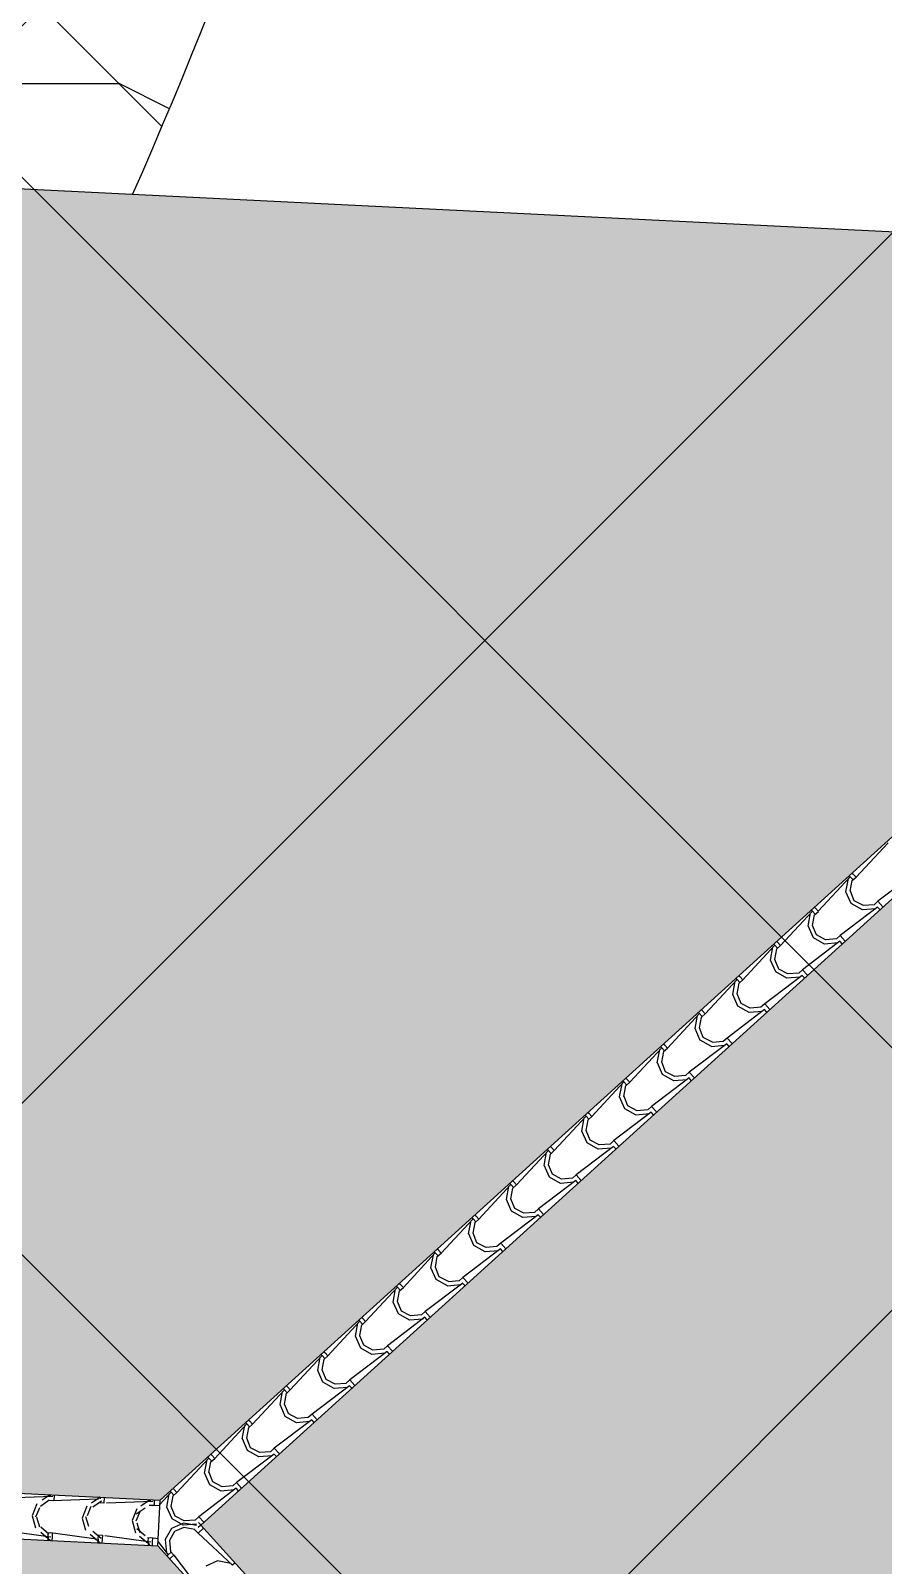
# Model space of a CAD drawing. Header units: millimetres. Extents: x 648844 to 649530, y 1246379 to 1246752.
# Drawn here: x 649239.57 to 649242.37, y 1246521.76 to 1246526.79 of the extents above; entities that cross this region are included whole.
import ezdxf

# ---------------------------------------------------------------- set-up
doc = ezdxf.new("R2010")
doc.units = ezdxf.units.MM
doc.header["$LTSCALE"] = 20
doc.header["$MEASUREMENT"] = 0
doc.layers.get('0').update_dxf_attribs({"linetype": 'CONTINUOUS'})
doc.layers.add('acera', color=8, linetype='CONTINUOUS')
doc.layers.add('TECHO', color=30, linetype='CONTINUOUS')
pattern_1 = [(0, (2687.656187323621, -252.1344165771734), (7, 7), [2.1, -2.45, 0.35, -2.1]), (0, (2690.456187323667, -250.7344165772665), (7, 7), [0.35, -1.75, 1.4, -3.5]), (0, (2691.506187323597, -250.3844165771734), (7, 7), [0.35, -6.649999999999999]), (0, (2688.35618732369, -250.0344165770803), (7, 7), [1.4, -5.600000000000001]), (0, (2687.656187323621, -249.3344165771268), (7, 7), [0.7000000000000001, -6.3]), (0, (2692.556187323644, -248.6344165771734), (7, 7), [0.7000000000000001, -0.35, 0.35, -5.600000000000001]), (0, (2689.756187323597, -248.2844165770803), (7, 7), [1.05, -5.95]), (0, (2688.006187323597, -247.5844165771268), (7, 7), [0.7000000000000001, -6.3]), (0, (2690.806187323644, -246.8844165771734), (7, 7), [0.35, -2.1, 1.05, -3.5]), (0, (2689.406187323621, -246.5344165770803), (7, 7), [0.7000000000000001, -6.3]), (0, (2691.85618732369, -246.18441657722), (7, 7), [0.7000000000000001, -6.3]), (0, (2690.456187323667, -245.8344165771268), (7, 7), [0.7000000000000001, -6.3]), (0, (2693.256187323597, -245.4844165772665), (7, 7), [0.7000000000000001, -6.3]), (90, (2687.306187323644, -252.1344165771734), (-6.999999999999999, 7), [1.4, -0.35, 0.7000000000000001, -2.8, 1.4, -0.35]), (90, (2687.656187323621, -247.5844165771268), (-6.999999999999999, 7), [0.35, -6.649999999999999]), (90, (2688.706187323667, -249.68441657722), (-6.999999999999999, 7), [0.7000000000000001, -1.4, 0.35, -4.55]), (90, (2689.056187323644, -248.6344165771734), (-6.999999999999999, 7), [0.7000000000000001, -1.4, 1.05, -3.850000000000001]), (90, (2690.10618732369, -250.3844165771734), (-6.999999999999999, 7), [0.35, -3.5, 0.7000000000000001, -0.35, 0.7000000000000001, -1.4]), (90, (2690.456187323667, -251.0844165771268), (-6.999999999999999, 7), [0.35, -6.649999999999999]), (90, (2691.156187323621, -248.9844165772665), (-6.999999999999999, 7), [0.35, -0.35, 1.05, -5.25]), (90, (2691.506187323597, -250.0344165770803), (-6.999999999999999, 7), [0.7000000000000001, -2.8, 0.35, -0.35, 0.35, -2.45]), (90, (2692.206187323667, -251.7844165770803), (-6.999999999999999, 7), [1.05, -5.95]), (90, (2692.906187323621, -246.5344165770803), (-6.999999999999999, 7), [0.35, -0.35, 0.35, -5.95]), (90, (2693.256187323597, -248.2844165770803), (-6.999999999999999, 7), [1.05, -5.95]), (90, (2694.131187323597, -248.80941657722), (-6.999999999999999, 7), [0.35, -6.649999999999999]), (45, (2689.756187323597, -252.1344165771734), (7.771561172376096e-16, 7.000000000133173), [0.4949700000000001, -9.4045249368]), (45, (2689.056187323644, -245.4844165772665), (7.771561172376096e-16, 7.000000000133173), [0.4949700000000001, -1.48491, 1.48491, -6.434704936799999]), (45, (2689.756187323597, -246.5344165770803), (7.771561172376096e-16, 7.000000000133173), [0.9899400000000002, -2.4748738, 0.4949700000000001, -5.9397111368]), (45, (2691.156187323621, -246.8844165771734), (7.771561172376096e-16, 7.000000000133173), [0.9899400000000002, -3.464825, 0.4949700000000001, -4.9497599368]), (45, (2688.35618732369, -250.0344165770803), (7.771561172376096e-16, 7.000000000133173), [0.4949700000000001, -9.4045249368]), (45, (2690.10618732369, -250.0344165770803), (7.771561172376096e-16, 7.000000000133173), [1.484924, -8.414570936799999]), (45, (2691.506187323597, -249.3344165771268), (7.771561172376096e-16, 7.000000000133173), [0.4949700000000001, -2.969848, 0.4949700000000001, -5.9397069368]), (45, (2692.556187323644, -248.6344165771734), (7.771561172376096e-16, 7.000000000133173), [0.9899400000000002, -8.9095549368]), (45, (2693.956187323667, -248.6344165771734), (7.771561172376096e-16, 7.000000000133173), [0.9899400000000002, -8.9095549368]), (45, (2693.956187323667, -250.7344165772665), (7.771561172376096e-16, 7.000000000133173), [0.4949700000000001, -9.4045249368]), (45, (2693.256187323597, -247.2344165772665), (7.771561172376096e-16, 7.000000000133173), [0.4949700000000001, -9.4045249368]), (45, (2692.556187323644, -246.18441657722), (7.771561172376096e-16, 7.000000000133173), [0.4949700000000001, -9.4045249368]), (45, (2693.956187323667, -245.4844165772665), (7.771561172376096e-16, 7.000000000133173), [0.4949700000000001, -9.4045249368]), (45, (2687.306187323644, -245.4844165772665), (7.771561172376096e-16, 7.000000000133173), [0.4949700000000001, -9.4045249368]), (45, (2690.806187323644, -248.2844165770803), (7.771561172376096e-16, 7.000000000133173), [0.4949700000000001, -9.4045249368]), (45, (2691.506187323597, -245.4844165772665), (7.771561172376096e-16, 7.000000000133173), [0.4949700000000001, -3.464825, 0.4949700000000001, -5.444729936799999]), (45, (2688.35618732369, -249.3344165771268), (7.771561172376096e-16, 7.000000000133173), [0.9899400000000002, -8.9095549368]), (45, (2688.35618732369, -247.5844165771268), (7.771561172376096e-16, 7.000000000133173), [1.48491, -8.414584936799999]), (135, (2687.656187323621, -249.3344165771268), (-7.000000000133173, 7.771561172376096e-16), [0.74249, -9.1570049368]), (135, (2691.506187323597, -249.68441657722), (-7.000000000133173, 7.771561172376096e-16), [0.4949700000000001, -9.4045249368]), (135, (2693.60618732369, -248.6344165771734), (-7.000000000133173, 7.771561172376096e-16), [0.4949700000000001, -9.4045249368]), (135, (2691.156187323621, -247.2344165772665), (-7.000000000133173, 7.771561172376096e-16), [0.4949700000000001, -9.4045249368]), (135, (2691.506187323597, -246.18441657722), (-7.000000000133173, 7.771561172376096e-16), [0.4949700000000001, -9.4045249368]), (135, (2690.456187323667, -245.8344165771268), (-7.000000000133173, 7.771561172376096e-16), [0.4949700000000001, -9.4045249368]), (135, (2691.85618732369, -246.18441657722), (-7.000000000133173, 7.771561172376096e-16), [0.4949700000000001, -9.4045249368]), (135, (2687.656187323621, -250.3844165771734), (-7.000000000133173, 7.771561172376096e-16), [0.4949700000000001, -9.4045249368]), (135, (2689.056187323644, -247.93441657722), (-7.000000000133173, 7.771561172376096e-16), [0.4949700000000001, -9.4045249368]), (135, (2689.056187323644, -250.0344165770803), (-7.000000000133173, 7.771561172376096e-16), [0.9899400000000002, -8.9095549368]), (135, (2690.456187323667, -250.7344165772665), (-7.000000000133173, 7.771561172376096e-16), [0.9899400000000002, -8.9095549368]), (135, (2693.256187323597, -246.8844165771734), (-7.000000000133173, 7.771561172376096e-16), [0.9899400000000002, -8.9095549368]), (135, (2691.156187323621, -248.6344165771734), (-7.000000000133173, 7.771561172376096e-16), [0.4949700000000001, -9.4045249368]), (135, (2692.206187323667, -250.7344165772665), (-7.000000000133173, 7.771561172376096e-16), [0.9899400000000002, -5.939696000000001, 0.4949700000000001, -2.4748889368]), (135, (2688.006187323597, -247.5844165771268), (-7.000000000133173, 7.771561172376096e-16), [0.9899400000000002, -1.9798989, 0.9899400000000002, -5.9397160368]), (135, (2687.306187323644, -251.43441657722), (-7.000000000133173, 7.771561172376096e-16), [0.9898, -2.4752, 0.9898, -2.4752, 0.4949, -2.4745949368]), (26.56505118, (2689.756187323597, -250.0344165770803), (7.000000000000657, 3.569913253897994e-10), [1.5652, -0.7826, 0.7826, -12.522075839]), (26.56505118, (2690.806187323644, -245.8344165771268), (7.000000000000657, 3.569913253897994e-10), [1.5652, -14.087275839]), (26.56505118, (2690.806187323644, -250.7344165772665), (7.000000000000657, 3.569913253897994e-10), [0.7826, -14.869875839]), (26.56505118, (2687.656187323621, -250.3844165771734), (7.000000000000657, 3.569913253897994e-10), [0.7826, -14.869875839]), (26.56505118, (2689.056187323644, -248.6344165771734), (7.000000000000657, 3.569913253897994e-10), [0.7826, -14.869875839]), (26.56505118, (2687.656187323621, -247.93441657722), (7.000000000000657, 3.569913253897994e-10), [0.7826, -14.869875839]), (63.43494882, (2688.706187323667, -247.2344165772665), (3.569905482336821e-10, 7.000000000000657), [0.7825999999999981, -14.86987583899997]), (63.43494882, (2691.156187323621, -247.2344165772665), (3.569905482336821e-10, 7.000000000000657), [0.7825999999999981, -14.86987583899997]), (63.43494882, (2691.85618732369, -252.1344165771734), (3.569905482336821e-10, 7.000000000000657), [0.7825999999999981, -14.86987583899997]), (63.43494882, (2687.306187323644, -248.2844165770803), (3.569905482336821e-10, 7.000000000000657), [0.7825999999999981, -14.86987583899997]), (63.43494882, (2690.10618732369, -251.7844165770803), (3.569905482336821e-10, 7.000000000000657), [0.7825999999999981, -5.478199999999984, 0.7825999999999981, -8.60907583899997]), (116.56505118, (2689.056187323644, -245.8344165771268), (-3.569913253897994e-10, 7.000000000000657), [0.7826, -14.869875839]), (116.56505118, (2693.256187323597, -247.2344165772665), (-3.569913253897994e-10, 7.000000000000657), [0.7826, -14.869875839]), (116.56505118, (2690.10618732369, -245.8344165771268), (-3.569913253897994e-10, 7.000000000000657), [0.7826, -14.869875839]), (116.56505118, (2687.306187323644, -249.68441657722), (-3.569913253897994e-10, 7.000000000000657), [0.7826, -14.869875839]), (153.43494882, (2692.556187323644, -250.7344165772665), (-7.000000000000657, 3.569928797020339e-10), [0.7826, -14.869875839]), (153.43494882, (2693.956187323667, -248.9844165772665), (-7.000000000000657, 3.569928797020339e-10), [0.7826, -14.869875839]), (153.43494882, (2689.756187323597, -248.2844165770803), (-7.000000000000657, 3.569928797020339e-10), [0.7826, -14.869875839]), (153.43494882, (2690.806187323644, -246.8844165771734), (-7.000000000000657, 3.569928797020339e-10), [0.7826, -14.869875839]), (153.43494882, (2693.256187323597, -245.4844165772665), (-7.000000000000657, 3.569928797020339e-10), [0.7826, -14.869875839]), (153.43494882, (2688.35618732369, -252.1344165771734), (-7.000000000000657, 3.569928797020339e-10), [1.1739, -14.478575839])]

# ---------------------------------------------------------------- blocks, each defined once
blk = doc.blocks.new('TEJA45')
at = {"layer": 'TECHO'}
for p, q in [((-4.327111233058744, 0.1029747646333448), (-4.227858781713046, 0.2211322742648854)), ((-4.381066017177957, 0.06124925080029442), (-4.346016502185769, 0.1029748036619225)), ((-4.345967911116098, 0.1029639868798995), (-4.349534970707083, 0.106531046470888)), ((-4.345967911116134, 0.1029639868798853), (-4.336515307665231, 0.09351138342898224)), ((-4.336515307665202, 0.1124165903308096), (-4.340082367256187, 0.1159836499217981)), ((-4.338878458527866, 0.0911482325662547), (-4.327062704214235, 0.1029639868798817)), ((-4.327062704214299, 0.1029639868798995), (-4.336515307665202, 0.1124165903308025)), ((-4.13327219073485, 0.1265879860060402), (-4.251429700366394, 0.02733553466034166)), ((-4.182936806183349, 0.1147842169048019), (-4.220747172070595, 0.1336894401221898)), ((-4.139300345048383, 0.1205481043372068), (-4.183018701301101, 0.1146401808468838)), ((-4.12531141039284, 0.1186225724291852), (-4.133284333470812, 0.1265954955071535)), ((-4.381066017177965, 0.07500000000003837), (-4.381066017177972, -0.07499999999996376)), ((-4.35797142862927, 0.05318179792661226), (-4.352063505138943, 0.09690015417932685)), ((-4.338878731607451, 0.01549407817028481), (-4.357783954824839, 0.05330444405753099)), ((-4.343591862625289, 0.05589942889270816), (-4.338865595362911, 0.09134663816945832)), ((-4.329234331117675, 0.02516122966800793), (-4.343413244840434, 0.05588226657021522)), ((-4.30109453743124, -0.003373312973963039), (-4.338904903318486, 0.01553191024342482)), ((-4.30109453743124, 0.003373312974005671), (-4.338904903318486, -0.01553191024338219)), ((-4.298542692691456, 0.01097030757607342), (-4.329263729593663, 0.02514922129883246)), ((-4.257458721482493, -0.002389528778763861), (-4.301177077735211, 0.003518394711559125)), ((-4.257458721483125, 0.002389528780526007), (-4.301177077735844, -0.003518394709796979)), ((-4.263118359186514, 0.01554392932484205), (-4.29856556846326, 0.01081766206246826)), ((-4.251441876607267, 0.02734315927274977), (-4.263257630920897, 0.01552740495912275)), ((-4.234016350078214, 0.009917632743814409), (-4.251441876607089, 0.02734315927269293)), ((-4.243468953529117, 0.0004650292929184729), (-4.251441876607082, 0.008437952370883295)), ((-4.338878731607565, -0.01549407817016046), (-4.357783954824953, -0.05330444405740664)), ((-4.329234331119117, -0.0251612296676953), (-4.343413244841877, -0.05588226656990258)), ((-4.298542692692415, -0.01097030757503248), (-4.329263729594622, -0.02514922129779151)), ((-4.26311835918694, -0.01554392932355597), (-4.298565568463687, -0.01081766206118218)), ((-4.251441876607259, -0.0273431592726503), (-4.26325763092089, -0.01552740495902327)), ((-4.243468953529124, -0.0004650292928261024), (-4.251441876607103, -0.008437952370801582)), ((-4.234016350078228, -0.009917632743729143), (-4.251441876607103, -0.02734315927260411)), ((-4.133272190734765, -0.1265879860058945), (-4.251429700366309, -0.027335534660196)), ((-4.381066017177957, -0.06124925080087706), (-4.346016502186039, -0.102974803662196)), ((-4.35797142863111, -0.05318179792779887), (-4.352063505140784, -0.09690015418051345)), ((-4.345967911116119, -0.1029639868798107), (-4.336515307665216, -0.09351138342890764)), ((-4.343591862623768, -0.05589942889180222), (-4.338865595361391, -0.09134663816855237)), ((-4.338878458527873, -0.09114823256618365), (-4.327062704214242, -0.1029639868798107)), ((-4.345967911116119, -0.1029639868798178), (-4.349534970707111, -0.1065310464708098)), ((-4.336515307665216, -0.1124165903307208), (-4.340082367256201, -0.1159836499217093)), ((-4.327062704214313, -0.1029639868798071), (-4.336515307665216, -0.1124165903307102)), ((-4.327111233059028, -0.1029747646336112), (-4.22785878171333, -0.2211322742651518)), ((-4.220721201728821, -0.133651809418069), (-4.239626424946209, -0.1714621753053152)), ((-4.211077922348551, -0.1433176928592701), (-4.22525683607131, -0.1740387297614774)), ((-4.182936806183335, -0.1147842169047451), (-4.220747172070581, -0.1336894401221329)), ((-4.18038622950089, -0.1291267163455458), (-4.211107266403097, -0.1433056300683049)), ((-4.139300345048618, -0.1205481043353416), (-4.183018701301336, -0.1146401808450186)), ((-4.144961878097952, -0.1337013799378433), (-4.180409087374699, -0.1289751126754695)), ((-4.133284333470982, -0.1455007024089205), (-4.145100087784613, -0.1336849480952935)), ((-4.125311410392847, -0.1186225724290999), (-4.133284333470819, -0.1265954955070754)), ((-4.115858806941951, -0.1280751758799994), (-4.133284333470826, -0.1455007024088779)), ((-4.015114720131677, -0.2447457064787315), (-4.133272229763222, -0.145493255133033)), ((-4.239812853075087, -0.1713401743580043), (-4.23390492958476, -0.2150585306107189)), ((-4.225434412009413, -0.1740559099816323), (-4.220708144747036, -0.2095031192583825)), ((-4.227810367979835, -0.2211215300160916), (-4.231377427570827, -0.22468858960708)), ((-4.227810367979849, -0.2211215300160809), (-4.218357764528946, -0.2116689265651779)), ((-4.218357764528939, -0.2305741334669946), (-4.221924824119924, -0.2341411930579831)), ((-4.220720915391595, -0.2093057757024575), (-4.208905161077965, -0.2211215300160845)), ((-4.208905161078043, -0.2211215300160916), (-4.218357764528946, -0.2305741334669946)), ((-4.208953512586156, -0.2211322352367517), (-4.109701061240457, -0.3392897448682923)), ((-4.064779074935444, -0.2329417467835064), (-4.10258944082269, -0.2518469700008943)), ((-4.062229766308533, -0.2472831251156791), (-4.092950803210741, -0.2614620388384381)), ((-4.021141968615652, -0.2387066798917949), (-4.06486032486837, -0.232798756401472)), ((-4.026805397007173, -0.2518588305523757), (-4.06225260628392, -0.2471325632900019)), ((-4.007153867256584, -0.2367801155653737), (-4.015126790334556, -0.2447530386433456)), ((-3.997701263805688, -0.2462327190162696), (-4.015126790334563, -0.2636582455451446)), ((-4.121654277518559, -0.2894985507918193), (-4.115746354028232, -0.3332169070445339)), ((-4.102563671850049, -0.2518095406659526), (-4.121468895067437, -0.2896199065531988)), ((-4.107276961395293, -0.2922123910696612), (-4.102550694132916, -0.3276596003464114)), ((-4.092921513577991, -0.2614741560508413), (-4.10710042730075, -0.2921951929530486)), ((-4.015126790334705, -0.2636582455451908), (-4.026942544648335, -0.2518424912315638)), ((-3.896957249528668, -0.3629034269514939), (-4.015114759160213, -0.2636509756057954)), ((-4.109652824843572, -0.3392790731523618), (-4.113219884434571, -0.3428461327433574)), ((-4.109652824843586, -0.3392790731523547), (-4.100200221392683, -0.3298264697014517)), ((-4.100200221392676, -0.3487316766032613), (-4.103767280983661, -0.3522987361942498)), ((-4.102563372255318, -0.3274633188387313), (-4.090747617941688, -0.3392790731523583)), ((-4.090747617941773, -0.3392790731523512), (-4.100200221392676, -0.3487316766032542)), ((-4.09079579211361, -0.3392897058395334), (-3.991543340767912, -0.457447215471074)), ((-3.946621343687561, -0.3510992766622749), (-3.984431709574807, -0.3700044998796628)), ((-3.902983592182693, -0.3568652554482519), (-3.946701948435411, -0.3509573319579289)), ((-3.984406141971292, -0.3699672719138363), (-4.003311365188679, -0.4077776378010824)), ((-3.974765104807034, -0.3796306192415919), (-3.988944018529793, -0.4103516561437992)), ((-3.94407330311784, -0.3654395338865797), (-3.974794340020047, -0.3796184476093387)), ((-3.908648915918178, -0.3700162811666665), (-3.944096125194925, -0.3652900139042927)), ((-3.896969247198427, -0.381815788681461), (-3.908785001512058, -0.370000034367834)), ((-3.888996324120313, -0.354937658701644), (-3.896969247198278, -0.3629105817796088)), ((-3.87954372066941, -0.3643902621525434), (-3.896969247198278, -0.3818157886814149)), ((-3.778799778925574, -0.4810611474243274), (-3.896957288557118, -0.3818086960786289)), ((-4.003495701961803, -0.4076569272274284), (-3.997587778471477, -0.451375283480143)), ((-3.991495281707302, -0.457436616288625), (-3.982042678256398, -0.4479840128377219)), ((-3.989119510780938, -0.4103688721594914), (-3.984393243518561, -0.4458160814362415)), ((-3.984405829119041, -0.4456208619750051), (-3.97259007480541, -0.4574366162886321)), ((-3.991495281707294, -0.457436616288625), (-3.995062341298279, -0.4610036758796134)), ((-3.982042678256391, -0.4668892197395316), (-3.985609737847383, -0.47045627933052)), ((-3.972590074805495, -0.457436616288625), (-3.982042678256398, -0.466889219739528)), ((-3.972638071640603, -0.4574471764428409), (-3.873385620294904, -0.5756046860743815)), ((-3.866248612092527, -0.4881250031617235), (-3.885153835309914, -0.5259353690489696)), ((-3.856608696036851, -0.4977870824339909), (-3.87078760975961, -0.5285081193361982)), ((-3.828463612439656, -0.4692568065410221), (-3.866273978326902, -0.4881620297584099)), ((-3.825916839927132, -0.4835959426574767), (-3.856637876829339, -0.4977748563802358)), ((-3.784825215747915, -0.4750238310049539), (-3.828543572000633, -0.4691159075146309)), ((-3.790492434830099, -0.4881737317808401), (-3.825939644106846, -0.4834474645184663)), ((-3.77881170406215, -0.4999733318177313), (-3.790627458375781, -0.4881575775041043)), ((-3.770838780984029, -0.4730952018379142), (-3.778811704062008, -0.4810681249158897)), ((-3.761386177533133, -0.4825478052888172), (-3.778811704062015, -0.4999733318176993)), ((-3.660642308322466, -0.5992188678971608), (-3.77879981795401, -0.4999664165514623)), ((-3.885337126405283, -0.5258153036612399), (-3.879429202914956, -0.5695336599139544)), ((-3.870962060166704, -0.5285253532484191), (-3.866235792904327, -0.5639725625251693)), ((-3.873337738571024, -0.5755941594249059), (-3.876904798162016, -0.5791612190158979)), ((-3.873337738571038, -0.5755941594248988), (-3.863885135120135, -0.5661415559739957)), ((-3.863885135120128, -0.585046762875816), (-3.86745219471112, -0.5886138224668045)), ((-3.866248285982763, -0.5637784051112789), (-3.854432531669133, -0.5755941594249059)), ((-3.854432531669225, -0.575594159424913), (-3.863885135120128, -0.585046762875816)), ((-3.854480351167879, -0.5756046470457967), (-3.755227899822181, -0.6937621566773373)), ((-3.710305881191751, -0.5874143364197764), (-3.748116247078997, -0.6063195596371642)), ((-3.707760376734775, -0.60175235142761), (-3.738481413636983, -0.615931265150369)), ((-3.666666839314047, -0.5931824065615281), (-3.710385195566765, -0.5872744830712051)), ((-3.672335953740216, -0.6063311823952517), (-3.707783163016963, -0.601604915132878)), ((-3.652681237847766, -0.591252744974188), (-3.660654160925738, -0.5992256680521599)), ((-3.64322863439687, -0.6007053484250875), (-3.660654160925738, -0.6181308749539589)), ((-3.76717855084901, -0.643973680093243), (-3.761270627358684, -0.6876920363459575)), ((-3.748091082213755, -0.6062827344096036), (-3.766996305431142, -0.6440931002968497)), ((-3.75280460955247, -0.6466818343373433), (-3.748078342290093, -0.6821290436140934)), ((-3.738452287266668, -0.6159435456263971), (-3.752631200989427, -0.6466645825286044)), ((-3.660654160925873, -0.6181308749540015), (-3.672469915239503, -0.6063151206403745)), ((-3.542484837719407, -0.7173765883699588), (-3.660642347350951, -0.6181241370242603)), ((-3.755180195434754, -0.6937517025611761), (-3.758747255025746, -0.6973187621521681)), ((-3.755180195434768, -0.693751702561169), (-3.745727591983865, -0.684299099110266)), ((-3.745727591983851, -0.7032043060120756), (-3.749294651574843, -0.7067713656030641)), ((-3.748090742846486, -0.6819359482475527), (-3.736274988532855, -0.6937517025611797)), ((-3.736274988532955, -0.693751702561169), (-3.745727591983858, -0.7032043060120721)), ((-3.736322630694985, -0.6937621176489728), (-3.637070179349287, -0.8119196272805134)), ((-3.629933552335011, -0.7244404656575156), (-3.648838775552399, -0.7622508315447618)), ((-3.620295878495718, -0.7341000088171477), (-3.634474792218477, -0.7648210457193549)), ((-3.592148149943888, -0.705571866298552), (-3.629958515831134, -0.7244770895159398)), ((-3.589603913543264, -0.7199087601981269), (-3.620324950445472, -0.7340876739208859)), ((-3.548508462881067, -0.7113409821179886), (-3.592226819133785, -0.7054330586276656)), ((-3.554179472650326, -0.7244886330096598), (-3.589626681927072, -0.719762365747286)), ((-3.542496617789595, -0.7362884180902718), (-3.554312372103226, -0.7244726637766448)), ((-3.534523694711496, -0.7094102881104618), (-3.54249661778946, -0.7173832111884266)), ((-3.525071091260592, -0.7188628915613613), (-3.542496617789467, -0.7362884180902363)), ((-3.424327367116369, -0.8355343088427567), (-3.542484876747913, -0.7362818574970582)), ((-3.649019975292497, -0.7621320565270508), (-3.64311205180217, -0.8058504127797654)), ((-3.637022652298491, -0.8119092456974428), (-3.627570048847588, -0.8024566422465398)), ((-3.634647158938243, -0.764838315426271), (-3.629920891675866, -0.8002855247030212)), ((-3.629933199710209, -0.8000934913838265), (-3.618117445396578, -0.8119092456974535)), ((-3.637022652298477, -0.8119092456974428), (-3.640589711889469, -0.8154763052884348)), ((-3.627570048847581, -0.821361849148353), (-3.631137108438573, -0.8249289087393414)), ((-3.618117445396678, -0.8119092456974499), (-3.627570048847581, -0.821361849148353)), ((-3.618164910222042, -0.8119195882522163), (-3.518912458876343, -0.9300770978837569)), ((-3.51177602245626, -0.8425981969054241), (-3.530681245673648, -0.8804085627926703)), ((-3.502139469724781, -0.8522564720078947), (-3.51631838344754, -0.882977508910102)), ((-3.473990418696012, -0.8237293961773169), (-3.511800784583258, -0.8426346193947047)), ((-3.471447450351725, -0.8380651689686403), (-3.502168487253932, -0.8522440826913993)), ((-3.430350086447213, -0.8294995576745663), (-3.474068442699931, -0.8235916341842433)), ((-3.436022991562247, -0.8426460836238334), (-3.471470200838993, -0.8379198163614596)), ((-3.424339074653318, -0.854445961226542), (-3.436154828966949, -0.842630206912915)), ((-3.416366151575225, -0.827567831246732), (-3.42433907465319, -0.8355407543246969)), ((-3.406913548124322, -0.8370204346976315), (-3.424339074653197, -0.8544459612265065)), ((-3.306169896513211, -0.9536920293156292), (-3.424327406144755, -0.8544395779699308)), ((-3.530861399736224, -0.8802904329590646), (-3.524953476245898, -0.9240087892117792)), ((-3.516489708323888, -0.8829947965161011), (-3.511763441061511, -0.9184420057928513)), ((-3.518865109162206, -0.9300667888337131), (-3.522432168753198, -0.9336338484247051)), ((-3.518865109162221, -0.9300667888337131), (-3.509412505711317, -0.92061418538281)), ((-3.50941250571131, -0.9395193922846232), (-3.512979565302302, -0.9430864518756117)), ((-3.511775656573931, -0.9182510345201003), (-3.499959902260301, -0.9300667888337273)), ((-3.499959902260414, -0.9300667888337202), (-3.509412505711317, -0.9395193922846232)), ((-3.500007189749233, -0.9300770588552822), (-3.400754738403535, -1.048234568486823)), ((-3.355832687448071, -0.9418869260560534), (-3.393643053335317, -0.9607921492734413)), ((-3.353290987160214, -0.9562215777391607), (-3.384012024062422, -0.9704004914619198)), ((-3.312191710013344, -0.9476581332311405), (-3.355910066266063, -0.9417502097408175)), ((-3.317866510474161, -0.9608035342380035), (-3.353313719750908, -0.9560772669756297)), ((-3.298208608438955, -0.9457253743830059), (-3.30618153151692, -0.9536982974609707)), ((-3.288756004988052, -0.9551779778339053), (-3.30618153151692, -0.9726035043627768)), ((-3.412702824179448, -0.9984488093946737), (-3.406794900689121, -1.042167165647388)), ((-3.393618492577495, -0.9607559281533291), (-3.412523715794883, -0.9985662940405753)), ((-3.398332257709647, -1.001151277605036), (-3.39360599044727, -1.036598486881786)), ((-3.383983060954591, -0.9704129352002937), (-3.39816197467735, -1.001133972102501)), ((-3.306181531517041, -0.9726035043628123), (-3.317997285830671, -0.9607877500491853)), ((-3.188012425910209, -1.071849749788395), (-3.306169935541753, -0.9725972984426967)), ((-3.400707566025936, -1.048224331969987), (-3.404274625616935, -1.051791391560982)), ((-3.40070756602595, -1.048224331969987), (-3.391254962575047, -1.038771728519084)), ((-3.393618113437654, -1.036408577656374), (-3.381802359124023, -1.048224331970001)), ((-3.381802359124137, -1.04822433196999), (-3.39125496257504, -1.057676935420893)), ((-3.381849469276574, -1.048234529458174), (-3.282597017930875, -1.166392039089715)), ((-3.391254962575033, -1.057676935420893), (-3.394822022166032, -1.061243995011893)), ((-3.275460962698737, -1.078913659401216), (-3.294366185916125, -1.116724025288462)), ((-3.265826652184032, -1.088569398391872), (-3.280005565906791, -1.119290435294079)), ((-3.237674956200188, -1.060044455934815), (-3.275485322087434, -1.078949679152203)), ((-3.235134523970345, -1.074377986510438), (-3.265855560872552, -1.088556900233197)), ((-3.194033333579469, -1.065816708787722), (-3.237751689832187, -1.059908785297399)), ((-3.199710029384271, -1.078960984852415), (-3.235157238661017, -1.074234717590041)), ((-3.188023988380763, -1.090761047499083), (-3.199839742694394, -1.078945293185456)), ((-3.180051065302678, -1.063882917519276), (-3.188023988380642, -1.071855840597241)), ((-3.170598461851775, -1.073335520970172), (-3.188023988380657, -1.090761047499054)), ((-3.069854955307157, -1.19000747026119), (-3.188012464938701, -1.090755018915491)), ((-3.294544248622685, -1.11660718583029), (-3.288636325132359, -1.160325542083005)), ((-3.28255002288968, -1.166381875106261), (-3.273097419438777, -1.156929271655358)), ((-3.280174807095413, -1.119307758693967), (-3.275448539833036, -1.154754967970717)), ((-3.275460570301377, -1.154566120792648), (-3.263644815987746, -1.166381875106275)), ((-3.282550022889659, -1.166381875106257), (-3.286117082480651, -1.169948934697253)), ((-3.27309741943877, -1.175834478557171), (-3.276664479029762, -1.179401538148159)), ((-3.263644815987867, -1.166381875106268), (-3.27309741943877, -1.175834478557171)), ((-3.263691748803474, -1.166392000061592), (-3.164439297457776, -1.284549509693132)), ((-3.157303432819972, -1.1970713906491), (-3.17620865603736, -1.234881756536346)), ((-3.147670243413842, -1.206725861584275), (-3.161849157136601, -1.237446898486482)), ((-3.119517224952311, -1.178201985813583), (-3.157327590839557, -1.197107209030971)), ((-3.116978060777157, -1.192534395280195), (-3.147699097679364, -1.206713309002954)), ((-3.075874957146496, -1.183975284344175), (-3.119593313399214, -1.178067360853852)), ((-3.08155354829529, -1.197118435466706), (-3.117000757572036, -1.192392168204332)), ((-3.069866445244486, -1.208918590635353), (-3.081682199558117, -1.197102836321726)), ((-3.061893522166407, -1.18204046065555), (-3.069866445244372, -1.190013383733515)), ((-3.052440918715504, -1.191493064106449), (-3.069866445244379, -1.208918590635328)), ((-3.176385673066171, -1.234765562264094), (-3.170477749575845, -1.278483918516809)), ((-3.162017356481186, -1.237464239782895), (-3.157291089218809, -1.272911449059645)), ((-2.951697484704049, -1.308165190734027), (-3.069854994335593, -1.208912739388328)), ((-3.164392479753388, -1.284539418242531), (-3.16795953934438, -1.288106477833523)), ((-3.16439247975341, -1.284539418242531), (-3.154939876302507, -1.275086814791628)), ((-3.154939876302493, -1.293992021693445), (-3.158506935893477, -1.297559081284433)), ((-3.157303027165099, -1.272723663928922), (-3.145487272851469, -1.284539418242549)), ((-3.145487272851589, -1.284539418242534), (-3.154939876302493, -1.293992021693438)), ((-3.145534028330822, -1.284549470664484), (-3.046281576985123, -1.402706980296024)), ((-3.001359493704399, -1.296359515692334), (-3.039169859591645, -1.315264738909722)), ((-2.957716580713537, -1.302133859900632), (-3.001434936966255, -1.296225936410309)), ((-2.943735979030137, -1.30019800379182), (-2.951708902108109, -1.308170926869789)), ((-3.058227097509651, -1.352923938697906), (-3.052319174019324, -1.39664229495062)), ((-3.0391459029412, -1.315229121896984), (-3.058051126158588, -1.35303948778423)), ((-3.043859905866945, -1.355620720871823), (-3.039133638604568, -1.391067930148573)), ((-3.029513834642891, -1.324882324775018), (-3.04369274836565, -1.355603361677225)), ((-2.998821597585632, -1.310690804050708), (-3.029542634487839, -1.324869717773467)), ((-2.963397067206301, -1.315275886081), (-2.998844276483048, -1.310549618818627)), ((-2.951708902108209, -1.327076133771623), (-2.963524656421839, -1.315260379457996)), ((-2.934283375579234, -1.309650607242723), (-2.951708902108116, -1.327076133771605)), ((-2.833540014100954, -1.426322911206864), (-2.951697523732498, -1.327070459861165)), ((-3.046234936617125, -1.402696961378805), (-3.049801996208117, -1.406264020969793)), ((-3.046234936617132, -1.402696961378801), (-3.036782333166229, -1.393244357927898)), ((-3.039145484028822, -1.390881207065195), (-3.027329729715191, -1.402696961378822)), ((-3.027329729715319, -1.402696961378808), (-3.036782333166222, -1.412149564829711)), ((-3.027376307857871, -1.402706941267724), (-2.928123856512173, -1.520864450899264)), ((-3.036782333166229, -1.412149564829722), (-3.040349392757221, -1.415716624420718)), ((-2.920988373062443, -1.433386853144871), (-2.93989359627983, -1.471197219032117)), ((-2.911357425872332, -1.4430387879666), (-2.925536339595091, -1.473759824868807)), ((-2.883201762456508, -1.414517045571095), (-2.921012128343754, -1.433422268788483)), ((-2.880665134394938, -1.428847212821609), (-2.911386171297146, -1.443026126544368)), ((-2.839558204278752, -1.420292435457334), (-2.883276560531471, -1.414384511967011)), ((-2.845240586117313, -1.433433336695291), (-2.88068779539406, -1.428707069432917)), ((-2.833551358971931, -1.445233676907893), (-2.845367113285562, -1.433417922594266)), ((-2.82557843589386, -1.418355546928094), (-2.833551358971832, -1.426328470006062)), ((-2.816125832442957, -1.427808150378997), (-2.833551358971832, -1.445233676907872)), ((-2.715382543497938, -1.544480631679626), (-2.833540053129482, -1.445228180333928)), ((-2.94006852195313, -1.471082315131714), (-2.934160598462803, -1.514800671384428)), ((-2.925702455252711, -1.473777201960754), (-2.920976187990334, -1.509224411237504)), ((-2.920987940892545, -1.509038750201469), (-2.909172186578914, -1.520854504515096)), ((-2.928077393480848, -1.520854504515079), (-2.931644453071847, -1.524421564106078)), ((-2.928077393480862, -1.520854504515082), (-2.918624790029959, -1.511401901064179)), ((-2.918624790029945, -1.530307107965989), (-2.922191849620937, -1.533874167556977)), ((-2.909172186579042, -1.520854504515082), (-2.918624790029945, -1.530307107965985)), ((-2.90921858738551, -1.520864411870264), (-2.809966136039812, -1.639021921501804)), ((-2.802830843183706, -1.551544584392804), (-2.821736066401094, -1.58935495028005)), ((-2.793201017101389, -1.561195251157347), (-2.807379930824148, -1.591916288059554)), ((-2.765044031208639, -1.53267457544986), (-2.802854397095885, -1.551579798667248)), ((-2.762508671203413, -1.547003621592122), (-2.793229708105621, -1.561182535314881)), ((-2.721399827845794, -1.538451011013787), (-2.765118184098512, -1.532543087523464)), ((-2.727084105028339, -1.551590787309578), (-2.762531314305086, -1.546864520047205)), ((-2.715393815835654, -1.563391220044164), (-2.727209570149284, -1.551575465730537)), ((-2.70742089275759, -1.536513090064368), (-2.715393815835554, -1.544486013142333)), ((-2.697968289306687, -1.545965693515264), (-2.715393815835561, -1.563391220044142)), ((-2.821909946396609, -1.589240691565525), (-2.816002022906282, -1.63295904781824)), ((-2.807545004638243, -1.591933683051483), (-2.802818737375866, -1.627380892328233)), ((-2.597225072894837, -1.662638352152463), (-2.715382582526381, -1.563385900806765)), ((-2.809919850344571, -1.639012047651349), (-2.813486909935563, -1.642579107242341)), ((-2.809919850344592, -1.639012047651342), (-2.800467246893689, -1.629559444200439)), ((-2.800467246893675, -1.648464651102259), (-2.80403430648466, -1.652031710693247)), ((-2.802830397756267, -1.627196293337743), (-2.791014643442637, -1.63901204765137)), ((-2.791014643442779, -1.639012047651352), (-2.800467246893682, -1.648464651102255)), ((-2.791060866912552, -1.639021882473511), (-2.691808415566854, -1.757179392105051)), ((-2.646886299960727, -1.650832105328611), (-2.684696665847973, -1.669737328545999)), ((-2.603241451412842, -1.656609586570244), (-2.64695980766556, -1.650701663079921)), ((-2.589263349621319, -1.654670633200642), (-2.597236272699284, -1.662643556278606)), ((-2.703751370840337, -1.707399067997532), (-2.69784344735001, -1.751117424250246)), ((-2.684673313304934, -1.669702315640684), (-2.703578536522322, -1.70751268152793)), ((-2.689387554024243, -1.710090164138617), (-2.684661286761866, -1.745537373415367)), ((-2.675044608331199, -1.679351714349746), (-2.689223522053958, -1.710072751251953)), ((-2.644352208011057, -1.665160030362259), (-2.675073244913264, -1.679338944085018)), ((-2.608927623939351, -1.669748237923873), (-2.644374833216098, -1.665021970661499)), ((-2.597236272699377, -1.681548763180434), (-2.609052027013007, -1.669733008866807)), ((-2.579810746170416, -1.664123236651537), (-2.597236272699291, -1.681548763180416)), ((-2.479067602291742, -1.780796072625296), (-2.597225111923287, -1.681543621279598)), ((-2.6917623072083, -1.757169590787623), (-2.695329366799299, -1.760736650378618)), ((-2.691762307208315, -1.757169590787623), (-2.682309703757412, -1.74771698733672)), ((-2.68467285461999, -1.745353836474017), (-2.672857100306359, -1.757169590787644)), ((-2.672857100306501, -1.757169590787626), (-2.682309703757404, -1.766622194238529)), ((-2.672903146439751, -1.757179353076573), (-2.573650695094052, -1.875336862708114)), ((-2.682309703757404, -1.766622194238533), (-2.685876763348396, -1.770189253829525)), ((-2.566515783426183, -1.787860046888596), (-2.585421006643571, -1.825670412775843)), ((-2.556888199560625, -1.797508177541324), (-2.571067113283384, -1.828229214443532)), ((-2.528728568712808, -1.768989635207362), (-2.566538934600054, -1.78789485842475)), ((-2.526195744820356, -1.783316439133152), (-2.556916781722563, -1.797495352855911)), ((-2.485083074978959, -1.774768162126826), (-2.528801431231678, -1.768860238636503)), ((-2.490771142848558, -1.787905688538405), (-2.526218352125305, -1.783179421276031)), ((-2.479078729563099, -1.799706306316704), (-2.49089448387673, -1.787890552003077)), ((-2.471105806485042, -1.772828176336908), (-2.479078729563014, -1.780801099414884)), ((-2.461653203034139, -1.782280779787811), (-2.479078729563021, -1.799706306316693)), ((-2.360910131688691, -1.898953793098098), (-2.479067641320235, -1.799701341752399)), ((-2.585592795284057, -1.825557444429538), (-2.579684871793731, -1.869275800682253)), ((-2.571230103409881, -1.828246645228447), (-2.566503836147504, -1.863693854505197)), ((-2.57360476407203, -1.8753271339239), (-2.577171823663022, -1.878894193514888)), ((-2.573604764072044, -1.875327133923896), (-2.564152160621141, -1.865874530472993)), ((-2.564152160621134, -1.88477973737481), (-2.567719220212119, -1.888346796965795)), ((-2.566515311483712, -1.863511379610291), (-2.554699557170082, -1.875327133923918)), ((-2.554699557170231, -1.8753271339239), (-2.564152160621134, -1.884779737374803)), ((-2.554745425967099, -1.875336823679472), (-2.4554929746214, -1.993494333311013)), ((-2.448358253547411, -1.906017778136452), (-2.467263476764799, -1.943828144023698)), ((-2.410570837464945, -1.887147165086127), (-2.448381203352191, -1.906052388303515)), ((-2.408039281628007, -1.901472847903293), (-2.438760318530214, -1.915651761626052)), ((-2.366924698544189, -1.892926737683524), (-2.410643054796907, -1.887018814193201)), ((-2.37261466176048, -1.906063139152575), (-2.408061871037226, -1.901336871890202)), ((-2.360921186426822, -1.917863849452974), (-2.372736940740452, -1.906048095139347)), ((-2.352948263348772, -1.890985719473182), (-2.360921186426737, -1.898958642551147)), ((-2.343495659897869, -1.900438322924082), (-2.360921186426744, -1.91786384945296)), ((-2.467434219727544, -1.943715820863346), (-2.461526296237217, -1.987434177116061)), ((-2.453072652795534, -1.946403126318273), (-2.448346385533156, -1.981850335595023)), ((-2.438731790789681, -1.915664640732071), (-2.452910704512441, -1.946385677634279)), ((-2.242752661085596, -2.017111513570935), (-2.36091017071714, -1.917859062225236)), ((-2.455447220935753, -1.993484677060163), (-2.459014280526745, -1.997051736651155)), ((-2.455447220935774, -1.993484677060167), (-2.445994617484871, -1.984032073609264)), ((-2.445994617484857, -2.002937280511077), (-2.449561677075849, -2.006504340102069)), ((-2.448357768347435, -1.981668922746564), (-2.436542014033805, -1.993484677060192)), ((-2.436542014033954, -1.993484677060167), (-2.445994617484857, -2.00293728051107)), ((-2.436587705494148, -1.993494294282709), (-2.337335254148449, -2.111651803914249)), ((-2.292413106217047, -2.005304694964895), (-2.330223472104294, -2.024209918182283)), ((-2.248766322111209, -2.011085313239978), (-2.292484678363927, -2.005177389749655)), ((-2.234790720212501, -2.009143262609456), (-2.242763643290466, -2.017116185687421)), ((-2.349275644170781, -2.061874197298959), (-2.343367720680455, -2.105592553551674)), ((-2.330200723668653, -2.024175509384364), (-2.349105946886041, -2.06198587527161)), ((-2.3349152021813, -2.064559607407208), (-2.330188934918922, -2.100006816683958)), ((-2.320575382019115, -2.03382110392365), (-2.334754295741874, -2.064542140825857)), ((-2.289882818437306, -2.01962925667419), (-2.320603855339513, -2.033808170396949)), ((-2.254458180670589, -2.024220589766987), (-2.289905389947336, -2.019494322504613)), ((-2.242763643290544, -2.036021392589245), (-2.254579397604175, -2.024205638275618)), ((-2.225338116761598, -2.018595866060352), (-2.242763643290473, -2.03602139258923)), ((-2.124595190482452, -2.135269234043804), (-2.242752700113996, -2.036016782698105)), ((-2.337289677799482, -2.111642220196437), (-2.340856737390475, -2.115209279787429)), ((-2.337289677799497, -2.111642220196437), (-2.327837074348594, -2.102189616745534)), ((-2.330200225211158, -2.099826465882838), (-2.318384470897527, -2.111642220196465)), ((-2.318384470897684, -2.11164222019644), (-2.327837074348587, -2.121094823647343)), ((-2.31842998502119, -2.111651764885952), (-2.219177533675492, -2.229809274517493)), ((-2.327837074348587, -2.121094823647347), (-2.331404133939571, -2.124661883238335)), ((-2.212043193789889, -2.142333240632247), (-2.230948417007276, -2.180143606519493)), ((-2.202418973248939, -2.151977567116056), (-2.216597886971698, -2.182698604018263)), ((-2.174255374969171, -2.123462224843657), (-2.212065740856417, -2.142367448061044)), ((-2.17172635524495, -2.137785665444323), (-2.202447392147157, -2.151964579167082)), ((-2.13060794567825, -2.129243888796434), (-2.174326301930968, -2.123335965306111)), ((-2.136301699582951, -2.1423780403811), (-2.171748908859698, -2.137651773118726)), ((-2.124606100154267, -2.154178935725515), (-2.136421854467898, -2.142363181411888)), ((-2.116633177076224, -2.12730080574573), (-2.124606100154196, -2.135273728823698)), ((-2.107180573625321, -2.136753409196629), (-2.124606100154203, -2.154178935725511)), ((-2.006437719879479, -2.253426954516531), (-2.124595229511023, -2.154174503170832)), ((-2.231117068614253, -2.180032573732767), (-2.225209145123927, -2.223750929985481)), ((-2.216757751567307, -2.182716088494338), (-2.21203148430493, -2.218163297771088)), ((-2.219132134663212, -2.229799763332714), (-2.222699194254211, -2.233366822923713)), ((-2.219132134663226, -2.229799763332704), (-2.209679531212323, -2.220347159881801)), ((-2.209679531212316, -2.239252366783628), (-2.213246590803301, -2.242819426374613)), ((-2.21204268207488, -2.217984009019112), (-2.20022692776125, -2.229799763332739)), ((-2.200226927761413, -2.229799763332711), (-2.209679531212316, -2.239252366783614)), ((-2.200272264548389, -2.229809235489022), (-2.10101981320269, -2.347966745120562))]:
    blk.add_line(p, q, dxfattribs=at)

msp = doc.modelspace()

# ---------------------------------------------------------------- hatches: boundary and pattern name
h = msp.add_hatch()
h.set_pattern_fill('ANSI37', color=4, scale=20, style=0)
h.set_pattern_definition([(45, (-526.4316489867633, -3378.367883687839), (-1.767766952966369, 1.767766952966369), []), (135, (-526.4316489867633, -3378.367883687839), (-1.767766952966369, -1.767766952966369), [])])
h.paths.add_polyline_path([(649227.1070225898, 1246567.94119936), (649231.6771613231, 1246532.207660218), (649229.0601248409, 1246515.25948995), (649314.6874600542, 1246516.703207979), (649306.9879679593, 1246570.059864507)])
h.paths.add_polyline_path([(649257.7023071024, 1246528.978252781), (649287.2058541841, 1246528.978252781), (649287.2058541841, 1246534.492441051), (649257.7023071024, 1246534.492441051)], flags=24)
at = {"layer": 'acera'}
h = msp.add_hatch(dxfattribs=at)
h.set_pattern_fill('PETRA11,_O', color=9, scale=7, pattern_type=2)
h.set_pattern_definition(pattern_1)
h.paths.add_polyline_path([(649238.00483887, 1246546.399959938), (649236.5218463419, 1246547.551053565, -0.19433322623957), (649228.5013555521, 1246542.885506836), (649229.0770316293, 1246540.974601537, 0.1620511365685341), (649236.4631808873, 1246544.582332191, -0.2673004976567662), (649237.4922544272, 1246526.375223514), (649239.9061821527, 1246526.256182339, 0.06360825894736766), (649241.3932042453, 1246531.329349429), (649241.6272009757, 1246533.569640572, 0.1640621821089181)])
h = msp.add_hatch(dxfattribs=at)
h.set_pattern_fill('PETRA11,_O', color=9, scale=7, pattern_type=2)
h.set_pattern_definition(pattern_1)
edge = h.paths.add_edge_path()
edge.add_line((649250.7874826302, 1246528.528033259), (649254.0572560772, 1246528.570026523))
edge.add_arc((649252.1439295622, 1246550.229531964), 21.74384957327506, 275.048209124803, 284.8848079307651)
edge.add_arc((649259.2415875973, 1246522.536735149), 6.847633486588637, 33.81834346501341, 102.75787434048118, ccw=False)
edge.add_line((649264.9306448195, 1246526.347865203), (649267.1943607079, 1246526.476982754))
edge.add_arc((649258.48287329, 1246521.442121414), 10.06180111811662, 30.02604678058867, 49.3433717584542)
edge.add_line((649265.038381467, 1246529.075282901), (649263.2238284537, 1246530.232323674))
edge.add_arc((649259.026941336, 1246521.818245626), 9.402689554967525, 63.49027914409792, 97.2799052977561)
edge.add_arc((649252.7665948877, 1246552.634836585), 22.07941358149017, 272.7242045664806, 283.2720169931831, ccw=False)
edge.add_arc((649252.7666116765, 1246552.64616059), 22.09072399833789, 239.71793172053, 272.7227651330236, ccw=False)
edge.add_line((649241.6272009757, 1246533.569640572), (649241.3932042453, 1246531.329349429))
edge.add_arc((649252.1439295543, 1246550.229532004), 21.7438496144395, 240.368090569682, 266.4233940811581)
at = {"layer": 'TECHO'}
h = msp.add_hatch(dxfattribs=at)
h.set_pattern_fill('SPANTILE', color=9, scale=0.2049999999999999, angle=123.892638268908, style=0, pattern_type=2)
h.set_pattern_definition([(82.20708539586276, (649184.059389083, 1246543.162237202), (-0.3259153697963706, -2.446917346713686), [0.1893117599999998, -4.543480804999995]), (177.1767853958629, (649184.0850585676, 1246543.349800518), (-0.1946540209478584, 0.2148483468142836), [0.01639999999999999, -0.1885999999999999]), (357.1767853958627, (649183.8811151568, 1246543.376277775), (0.1946540209478583, -0.2148483468142837), [0.05739999999999979, -0.1475999999999992]), (267.1767853958628, (649183.9384454882, 1246543.37345057), (-0.2148483468142836, -0.1946540209478583), [0.02049999999999989, -0.1844999999999991]), (87.17678539586272, (649184.0684765297, 1246543.346513267), (0.2148483468142836, 0.1946540209478583), [0.02049999999999999, -0.1844999999999999]), (357.1767853958627, (649184.0694862459, 1246543.366988385), (0.1946540209478583, -0.2148483468142837), [0.0163999999999999, -0.1885999999999992]), (357.1767853958627, (649183.880307384, 1246543.359897681), (0.1946540209478583, -0.2148483468142837), [0.0409999999999998, -0.1639999999999992]), (272.1464853958628, (649183.9212576203, 1246543.357878248), (0.08358343816457736, -2.467111497030979), [0.1893117599999994, -4.54348080499998]), (304.4806853958628, (649183.9207527625, 1246543.347640689), (-2.490110623065564, 3.612035301011281), [0.05412163999999996, -5.358033749999995]), (338.7418853958628, (649183.9513925475, 1246543.303027394), (0.3994053099352731, -0.2249451871936113), [0.0518613099999999, -0.5964054749999982]), (15.61168539586286, (649183.9997250583, 1246543.28422398), (-0.4195996035558575, -0.1845565266844489), [0.05186130999999999, -0.5964054749999997]), (49.87288539586272, (649184.0496731157, 1246543.298180756), (2.833414379715958, 3.349509349692053), [0.05412163999999995, -5.358033749999993]), (336.9518853958627, (649183.9623369082, 1246543.316855119), (-2.211873726662235, 0.9300752068906732), [0.04150942499999978, -4.109424259999972]), (17.40168539586282, (649184.0005328314, 1246543.300604075), (2.292651198459713, 0.7079376776049203), [0.04150942499999997, -4.109424259999996]), (49.77138539586275, (649184.0401423579, 1246543.313018197), (2.178776918669865, 2.560792117824365), [0.04387184499999998, -4.343319624999997]), (304.5821853958628, (649183.9374357719, 1246543.352975451), (-1.916250834570984, 2.762735577474969), [0.04387184499999996, -4.343319624999995])])
h.paths.add_polyline_path([(649237.0622181302, 1246522.116235424), (649233.0029696447, 1246526.596609486), (649244.4768943576, 1246526.030780829), (649239.9965202962, 1246521.971532343)])
h = msp.add_hatch(dxfattribs=at)
h.set_pattern_fill('SPANTILE', color=9, scale=0.2049999999999999, angle=393.8926382689082, style=0, pattern_type=2)
h.set_pattern_definition([(2.146485395862791, (649294.8158882331, 1246538.094435404), (-2.46711149703098, -0.08358343816457514), [0.1893117599999999, -4.543480804999998]), (267.1767853958628, (649295.0050670957, 1246538.101526108), (0.1946540209478583, -0.2148483468142837), [0.01639999999999989, -0.1885999999999991]), (87.17678539586272, (649295.0113500272, 1246537.895967152), (-0.1946540209478583, 0.2148483468142837), [0.05739999999999997, -0.1475999999999999]), (177.1767853958629, (649295.0141772324, 1246537.953297482), (-0.2148483468142836, -0.1946540209478582), [0.02049999999999999, -0.1844999999999999]), (357.1767853958627, (649295.0001642989, 1246538.085347957), (0.2148483468142837, 0.1946540209478582), [0.0204999999999999, -0.1844999999999992]), (87.17678539586272, (649295.0206394171, 1246538.08433824), (-0.1946540209478583, 0.2148483468142837), [0.01639999999999998, -0.1885999999999999]), (87.17678539586272, (649294.994969932, 1246537.896774924), (-0.1946540209478583, 0.2148483468142837), [0.04099999999999997, -0.1639999999999999]), (172.2070853958628, (649294.9969893649, 1246537.937725161), (-2.446917346713685, 0.325915369796373), [0.1893117599999991, -4.543480804999972]), (139.8728853958629, (649294.9867518056, 1246537.938230019), (3.349509349692053, -2.833414379715956), [0.05412163999999995, -5.358033749999993]), (105.6116853958626, (649294.9453696033, 1246537.973110613), (-0.1845565266844487, 0.4195996035558575), [0.05186130999999988, -0.5964054749999979]), (68.74188539586271, (649294.9314128276, 1246538.02305867), (-0.2249451871936116, -0.399405309935273), [0.05186130999999986, -0.5964054749999976]), (34.48068539586291, (649294.9502162413, 1246538.071391181), (3.612035301011281, 2.490110623065563), [0.05412163999999997, -5.358033749999996]), (107.4016853958627, (649294.9602070447, 1246537.982641371), (0.7079376776049204, -2.292651198459713), [0.04150942499999979, -4.109424259999974]), (66.95188539586272, (649294.9477929227, 1246538.022250897), (0.9300752068906738, 2.211873726662234), [0.04150942499999996, -4.109424259999995]), (34.58218539586276, (649294.9640439659, 1246538.06044682), (2.76273557747497, 1.916250834570982), [0.04387184499999994, -4.343319624999991]), (139.7713853958628, (649294.9937021144, 1246537.954307199), (2.560792117824364, -2.178776918669866), [0.04387184499999999, -4.343319624999998])])
h.paths.add_polyline_path([(649244.1595421185, 1246517.4420534), (649240.1297918047, 1246521.88986901), (649244.5776074153, 1246525.919619325)])
h = msp.add_hatch(dxfattribs=at)
h.set_pattern_fill('SPANTILE', color=9, scale=0.1644999999999999, angle=213.8926382689081, style=0, pattern_type=2)
h.set_pattern_definition([(352.2070853958629, (649183.7093606472, 1246543.23322382), (-1.963501968460495, 0.2615272113731855), [0.1519111439999999, -3.645866304499999]), (87.17678539586272, (649183.8598687721, 1246543.212625624), (0.1724026978095106, 0.1561979826630376), [0.01315999999999999, -0.1513399999999999]), (267.1767853958628, (649183.8811151568, 1246543.376277775), (-0.1724026978095106, -0.1561979826630375), [0.04605999999999979, -0.1184399999999996]), (177.1767853958629, (649183.8788464966, 1246543.33027368), (-0.1561979826630376, 0.1724026978095106), [0.01645, -0.14805]), (357.1767853958627, (649183.857230954, 1246543.225931698), (0.1561979826630376, -0.1724026978095106), [0.0164499999999999, -0.1480499999999992]), (267.1767853958628, (649183.873660988, 1246543.225121462), (-0.1724026978095106, -0.1561979826630375), [0.01315999999999995, -0.1513399999999991]), (267.1767853958628, (649183.8679711296, 1246543.376925964), (-0.1724026978095106, -0.1561979826630375), [0.03289999999999979, -0.1315999999999992]), (182.1464853958629, (649183.8663506578, 1246543.344065896), (-1.979706542739494, -0.06707061257596625), [0.1519111439999995, -3.645866304499992]), (214.4806853958628, (649183.8581356409, 1246543.344471013), (2.898438083006615, 1.998161938996514), [0.04342931599999998, -4.299495374999998]), (248.7418853958628, (649183.8223361924, 1246543.319884455), (-0.1805047965529223, -0.3204984072407436), [0.04161553899999999, -0.4785790274999999]), (285.6116853958628, (649183.807247599, 1246543.281100561), (-0.1480953592175214, 0.3367030965118954), [0.04161553899999998, -0.4785790274999998]), (319.8728853958627, (649183.8184470601, 1246543.241020291), (2.687777014752892, -2.273642270552561), [0.04342931599999997, -4.299495374999997]), (246.9518853958628, (649183.8334320983, 1246543.311102272), (0.7463286416269062, 1.774893795297256), [0.03330878249999998, -3.297562393999999]), (287.4016853958628, (649183.8203916267, 1246543.280452373), (0.5680768193463879, -1.839712790959136), [0.03330878249999986, -3.297562393999991]), (319.7713853958628, (649183.830353202, 1246543.248668143), (2.05487952869321, -1.748335624981428), [0.03520448049999998, -3.485249162499999]), (214.5821853958628, (649183.862416463, 1246543.331083916), (2.216926841437231, 1.53767445018013), [0.03520448049999998, -3.485249162499998])])
h.paths.add_polyline_path([(649237.0548299624, 1246521.966417484), (649239.9891321283, 1246521.821714404), (649239.9965202962, 1246521.971532343), (649237.0622181302, 1246522.116235424)])
h = msp.add_hatch(dxfattribs=at)
h.set_pattern_fill('SPANTILE', color=9, scale=0.2049999999999999, angle=123.892638268908, style=0, pattern_type=2)
h.set_pattern_definition([(272.1464853958628, (649182.2384684841, 1246506.237444471), (-0.08358343816457625, 2.467111497030979), [0.1893117599999998, -4.543480804999994]), (177.1767853958629, (649182.2455591887, 1246506.048265609), (-0.2148483468142837, -0.1946540209478582), [0.01639999999999999, -0.1885999999999999]), (357.1767853958627, (649182.0400002319, 1246506.041982677), (0.2148483468142837, 0.1946540209478582), [0.05739999999999979, -0.1475999999999992]), (87.17678539586272, (649182.0973305631, 1246506.039155471), (-0.1946540209478583, 0.2148483468142836), [0.02049999999999999, -0.1844999999999999]), (267.1767853958628, (649182.2293810371, 1246506.053168405), (0.1946540209478582, -0.2148483468142837), [0.02049999999999989, -0.1844999999999991]), (357.1767853958627, (649182.2283713204, 1246506.032693287), (0.2148483468142837, 0.1946540209478582), [0.0163999999999999, -0.1885999999999992]), (357.1767853958627, (649182.0408080049, 1246506.058362772), (0.2148483468142837, 0.1946540209478582), [0.0409999999999998, -0.1639999999999992]), (82.2070853958627, (649182.0817582415, 1246506.056343339), (0.3259153697963718, 2.446917346713685), [0.1893117599999998, -4.543480804999994]), (49.87288539586272, (649182.0822630998, 1246506.066580898), (-2.833414379715956, -3.349509349692053), [0.05412163999999995, -5.358033749999993]), (15.61168539586286, (649182.1171436931, 1246506.107963101), (0.4195996035558575, 0.1845565266844487), [0.05186130999999999, -0.5964054749999996]), (338.7418853958628, (649182.1670917497, 1246506.121919876), (-0.3994053099352732, 0.2249451871936115), [0.05186130999999999, -0.5964054749999996]), (304.4806853958628, (649182.2154242613, 1246506.103116463), (2.490110623065565, -3.612035301011281), [0.05412163999999996, -5.358033749999995]), (17.40168539586282, (649182.1266744512, 1246506.09312566), (-2.292651198459713, -0.70793767760492), [0.04150942499999997, -4.109424259999996]), (336.9518853958627, (649182.1662839771, 1246506.105539782), (2.211873726662235, -0.9300752068906738), [0.04150942499999977, -4.109424259999972]), (304.5821853958628, (649182.2044799008, 1246506.089288738), (1.916250834570983, -2.76273557747497), [0.04387184499999994, -4.343319624999991]), (49.77138539586275, (649182.0983402791, 1246506.05963059), (-2.178776918669866, -2.560792117824364), [0.04387184499999998, -4.343319624999997])])
h.paths.add_polyline_path([(649237.0548299624, 1246521.966417484), (649232.5744559012, 1246517.907168999), (649244.0483806141, 1246517.341340342), (649239.9891321283, 1246521.821714404)])

# ---------------------------------------------------------------- linework, layer by layer
at = {"color": 9}
msp.add_lwpolyline([(649244.1543178939, 1246517.336116117), (649244.5828316394, 1246526.025556606), (649232.8970323642, 1246526.601833711), (649232.4685186191, 1246517.912393222), (649244.1543178948, 1246517.336116117)], dxfattribs=at)
at = {"layer": 'acera', "color": 9}
msp.add_arc((649220.7912617414, 1246534.613572843), 20.86207464197419, 336.3841771729629, 350.9425030464678, dxfattribs=at)
at = {"layer": 'TECHO', "color": 9}
for p, q in [((649239.9965202962, 1246521.971532343), (649244.4768943576, 1246526.030780829)), ((649240.1297918047, 1246521.88986901), (649244.5776074153, 1246525.919619325)), ((649237.0622181302, 1246522.116235424), (649239.9965202962, 1246521.971532343)), ((649237.0548299624, 1246521.966417484), (649239.9891321283, 1246521.821714404)), ((649240.1297918047, 1246521.88986901), (649244.1595421185, 1246517.4420534)), ((649239.9891321283, 1246521.821714404), (649244.0483806141, 1246517.341340342))]:
    msp.add_line(p, q, dxfattribs=at)

# ---------------------------------------------------------------- block references
at = {"color": 9, "xscale": -1, "rotation": 177.1767853991023}
msp.add_blockref('TEJA45', (649244.3685747668, 1246521.680836362), dxfattribs=at)

doc.saveas('drawing.dxf')
